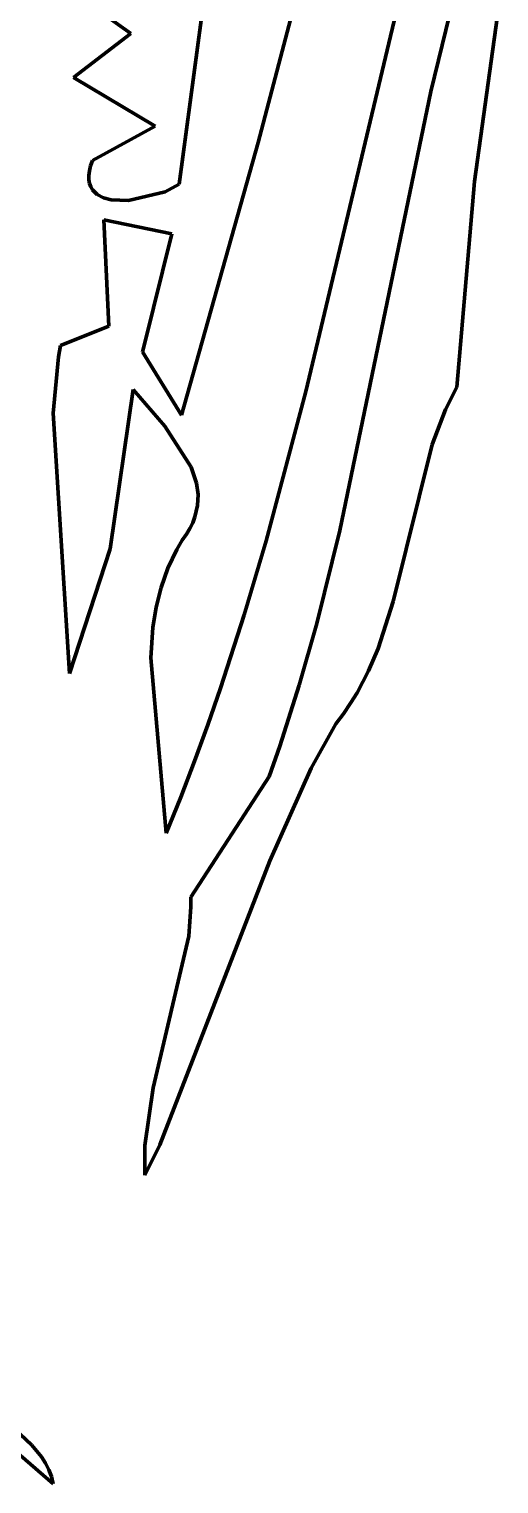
# Model space of a CAD drawing. Header units: millimetres. Extents: x 0 to 9.3, y 0 to 12.
# Drawn here: x 6.071 to 6.319, y 2.184 to 2.953 of the extents above; entities that cross this region are included whole.
import ezdxf

# ---------------------------------------------------------------- set-up
doc = ezdxf.new("R2010")
doc.units = ezdxf.units.MM
doc.layers.add('color#000000ff', color=7, linetype='CONTINUOUS', lineweight=100)
doc.layers.add('color#ffffffff', color=7, linetype='CONTINUOUS', lineweight=100)

msp = doc.modelspace()

# ---------------------------------------------------------------- linework, layer by layer
at = {"layer": 'color#000000ff'}
for p, q in [((6.15008, 2.87102), (6.20381, 3.27373)), ((6.21708, 2.76141), (6.28343, 3.03987)), ((6.09633, 2.97079), (6.12442, 2.95072)), ((6.21315, 2.9744), (6.19191, 2.89302)), ((6.29524, 2.96927), (6.28323, 2.91997)), ((6.3063, 2.87246), (6.31923, 2.96529)), ((6.12442, 2.95072), (6.09411, 2.92744)), ((6.09411, 2.92744), (6.13724, 2.90174)), ((6.28323, 2.91997), (6.2351, 2.68796)), ((6.13724, 2.90174), (6.10417, 2.88359)), ((6.19191, 2.89302), (6.15122, 2.74899)), ((6.10251, 2.87801), (6.10222, 2.87558)), ((6.10316, 2.88068), (6.10251, 2.87801)), ((6.10417, 2.88359), (6.10316, 2.88068)), ((6.10222, 2.87558), (6.10225, 2.87338)), ((6.10225, 2.87338), (6.1026, 2.87141)), ((6.1026, 2.87141), (6.10322, 2.86965)), ((6.10322, 2.86965), (6.10412, 2.8681)), ((6.14264, 2.86697), (6.15008, 2.87102)), ((6.29691, 2.76371), (6.3063, 2.87246)), ((6.10412, 2.8681), (6.10663, 2.86559)), ((6.10663, 2.86559), (6.10997, 2.86382)), ((6.10997, 2.86382), (6.11396, 2.86273)), ((6.11396, 2.86273), (6.12328, 2.86234)), ((6.12328, 2.86234), (6.14264, 2.86697)), ((6.14622, 2.84482), (6.11012, 2.85216)), ((6.11012, 2.85216), (6.11273, 2.79591)), ((6.13142, 2.78581), (6.14622, 2.84482)), ((6.11273, 2.79591), (6.0873, 2.78572)), ((6.0873, 2.78572), (6.08624, 2.77977)), ((6.13055, 2.78236), (6.13142, 2.78581)), ((6.08624, 2.77977), (6.08337, 2.74997)), ((6.15122, 2.74899), (6.13055, 2.78236)), ((6.11343, 2.67828), (6.1257, 2.76252)), ((6.1257, 2.76252), (6.14238, 2.74317)), ((6.19611, 2.68246), (6.21708, 2.76141)), ((6.29103, 2.75187), (6.29691, 2.76371)), ((6.08337, 2.74997), (6.09208, 2.61233)), ((6.28393, 2.73348), (6.29103, 2.75187)), ((6.14238, 2.74317), (6.15636, 2.72149)), ((6.26334, 2.65036), (6.28393, 2.73348)), ((6.15636, 2.72149), (6.15919, 2.71288)), ((6.15919, 2.71288), (6.15999, 2.70703)), ((6.15977, 2.70109), (6.15839, 2.69507)), ((6.15999, 2.70703), (6.15977, 2.70109)), ((6.15839, 2.69507), (6.15723, 2.69204)), ((6.15387, 2.68593), (6.15165, 2.68285)), ((6.15573, 2.68899), (6.15387, 2.68593)), ((6.15723, 2.69204), (6.15573, 2.68899)), ((6.2351, 2.68796), (6.22282, 2.63875)), ((6.09208, 2.61233), (6.11343, 2.67828)), ((6.1488, 2.67795), (6.14404, 2.66796)), ((6.15165, 2.68285), (6.1488, 2.67795)), ((6.1845, 2.64333), (6.19611, 2.68246)), ((6.14404, 2.66796), (6.14042, 2.65774)), ((6.14042, 2.65774), (6.13782, 2.64731)), ((6.13782, 2.64731), (6.13612, 2.63672)), ((6.25537, 2.62559), (6.26334, 2.65036)), ((6.17191, 2.60448), (6.1845, 2.64333)), ((6.22282, 2.63875), (6.21356, 2.60622)), ((6.13612, 2.63672), (6.13501, 2.62058)), ((6.25027, 2.61366), (6.25537, 2.62559)), ((6.13501, 2.62058), (6.14319, 2.52784)), ((6.24419, 2.60214), (6.25027, 2.61366)), ((6.1652, 2.58518), (6.17191, 2.60448)), ((6.21356, 2.60622), (6.20325, 2.57397)), ((6.24073, 2.59655), (6.24419, 2.60214)), ((6.23696, 2.59108), (6.24073, 2.59655)), ((6.1582, 2.56597), (6.1652, 2.58518)), ((6.21989, 2.56222), (6.23286, 2.58575)), ((6.23286, 2.58575), (6.23696, 2.59108)), ((6.20325, 2.57397), (6.19764, 2.55795)), ((6.15086, 2.54685), (6.1582, 2.56597)), ((6.19797, 2.51334), (6.21989, 2.56222)), ((6.19764, 2.55795), (6.1562, 2.49415)), ((6.14319, 2.52784), (6.15086, 2.54685)), ((6.13977, 2.36318), (6.19797, 2.51334)), ((6.1562, 2.49415), (6.15621, 2.48893)), ((6.15621, 2.48893), (6.1551, 2.47346)), ((6.1551, 2.47346), (6.13629, 2.39323)), ((6.13629, 2.39323), (6.13183, 2.36275)), ((6.13181, 2.34714), (6.13977, 2.36318)), ((6.13183, 2.36275), (6.13181, 2.34714)), ((6.051, 2.21178), (6.08341, 2.18384)), ((6.07202, 2.20433), (6.06594, 2.2101)), ((6.07718, 2.19812), (6.07202, 2.20433)), ((6.07931, 2.1948), (6.07718, 2.19812)), ((6.08108, 2.19133), (6.07931, 2.1948)), ((6.08246, 2.18768), (6.08108, 2.19133)), ((6.08341, 2.18384), (6.08246, 2.18768))]:
    msp.add_line(p, q, dxfattribs=at)
at = {"layer": 'color#ffffffff'}
for p, q in [((6.20381, 3.27373), (6.15008, 2.87102)), ((6.28343, 3.03987), (6.21708, 2.76141)), ((6.12442, 2.95072), (6.09633, 2.97079)), ((6.19191, 2.89302), (6.21315, 2.9744)), ((6.28323, 2.91997), (6.29524, 2.96927)), ((6.31923, 2.96529), (6.3063, 2.87246)), ((6.09411, 2.92744), (6.12442, 2.95072)), ((6.13724, 2.90174), (6.09411, 2.92744)), ((6.2351, 2.68796), (6.28323, 2.91997)), ((6.10417, 2.88359), (6.13724, 2.90174)), ((6.15122, 2.74899), (6.19191, 2.89302)), ((6.10222, 2.87558), (6.10251, 2.87801)), ((6.10251, 2.87801), (6.10316, 2.88068)), ((6.10316, 2.88068), (6.10417, 2.88359)), ((6.10225, 2.87338), (6.10222, 2.87558)), ((6.1026, 2.87141), (6.10225, 2.87338)), ((6.10322, 2.86965), (6.1026, 2.87141)), ((6.10412, 2.8681), (6.10322, 2.86965)), ((6.15008, 2.87102), (6.14264, 2.86697)), ((6.3063, 2.87246), (6.29691, 2.76371)), ((6.10663, 2.86559), (6.10412, 2.8681)), ((6.10997, 2.86382), (6.10663, 2.86559)), ((6.11396, 2.86273), (6.10997, 2.86382)), ((6.12328, 2.86234), (6.11396, 2.86273)), ((6.14264, 2.86697), (6.12328, 2.86234)), ((6.11273, 2.79591), (6.11012, 2.85216)), ((6.11012, 2.85216), (6.14622, 2.84482)), ((6.14622, 2.84482), (6.13142, 2.78581)), ((6.0873, 2.78572), (6.11273, 2.79591)), ((6.08624, 2.77977), (6.0873, 2.78572)), ((6.13142, 2.78581), (6.13055, 2.78236)), ((6.08337, 2.74997), (6.08624, 2.77977)), ((6.13055, 2.78236), (6.15122, 2.74899)), ((6.1257, 2.76252), (6.11343, 2.67828)), ((6.14238, 2.74317), (6.1257, 2.76252)), ((6.21708, 2.76141), (6.19611, 2.68246)), ((6.29691, 2.76371), (6.29103, 2.75187)), ((6.09208, 2.61233), (6.08337, 2.74997)), ((6.29103, 2.75187), (6.28393, 2.73348)), ((6.15636, 2.72149), (6.14238, 2.74317)), ((6.28393, 2.73348), (6.26334, 2.65036)), ((6.15919, 2.71288), (6.15636, 2.72149)), ((6.15999, 2.70703), (6.15919, 2.71288)), ((6.15839, 2.69507), (6.15977, 2.70109)), ((6.15977, 2.70109), (6.15999, 2.70703)), ((6.15723, 2.69204), (6.15839, 2.69507)), ((6.15165, 2.68285), (6.15387, 2.68593)), ((6.15387, 2.68593), (6.15573, 2.68899)), ((6.15573, 2.68899), (6.15723, 2.69204)), ((6.22282, 2.63875), (6.2351, 2.68796)), ((6.11343, 2.67828), (6.09208, 2.61233)), ((6.14404, 2.66796), (6.1488, 2.67795)), ((6.1488, 2.67795), (6.15165, 2.68285)), ((6.19611, 2.68246), (6.1845, 2.64333)), ((6.14042, 2.65774), (6.14404, 2.66796)), ((6.13782, 2.64731), (6.14042, 2.65774)), ((6.13612, 2.63672), (6.13782, 2.64731)), ((6.26334, 2.65036), (6.25537, 2.62559)), ((6.1845, 2.64333), (6.17191, 2.60448)), ((6.21356, 2.60622), (6.22282, 2.63875)), ((6.13501, 2.62058), (6.13612, 2.63672)), ((6.25537, 2.62559), (6.25027, 2.61366)), ((6.14319, 2.52784), (6.13501, 2.62058)), ((6.25027, 2.61366), (6.24419, 2.60214)), ((6.17191, 2.60448), (6.1652, 2.58518)), ((6.20325, 2.57397), (6.21356, 2.60622)), ((6.24419, 2.60214), (6.24073, 2.59655)), ((6.24073, 2.59655), (6.23696, 2.59108)), ((6.1652, 2.58518), (6.1582, 2.56597)), ((6.23286, 2.58575), (6.21989, 2.56222)), ((6.23696, 2.59108), (6.23286, 2.58575)), ((6.19764, 2.55795), (6.20325, 2.57397)), ((6.1582, 2.56597), (6.15086, 2.54685)), ((6.21989, 2.56222), (6.19797, 2.51334)), ((6.1562, 2.49415), (6.19764, 2.55795)), ((6.15086, 2.54685), (6.14319, 2.52784)), ((6.19797, 2.51334), (6.13977, 2.36318)), ((6.15621, 2.48893), (6.1562, 2.49415)), ((6.1551, 2.47346), (6.15621, 2.48893)), ((6.13629, 2.39323), (6.1551, 2.47346)), ((6.13183, 2.36275), (6.13629, 2.39323)), ((6.13977, 2.36318), (6.13181, 2.34714)), ((6.13181, 2.34714), (6.13183, 2.36275)), ((6.08341, 2.18384), (6.051, 2.21178)), ((6.06594, 2.2101), (6.07202, 2.20433)), ((6.07202, 2.20433), (6.07718, 2.19812)), ((6.07718, 2.19812), (6.07931, 2.1948)), ((6.07931, 2.1948), (6.08108, 2.19133)), ((6.08108, 2.19133), (6.08246, 2.18768)), ((6.08246, 2.18768), (6.08341, 2.18384))]:
    msp.add_line(p, q, dxfattribs=at)

doc.saveas('drawing.dxf')
